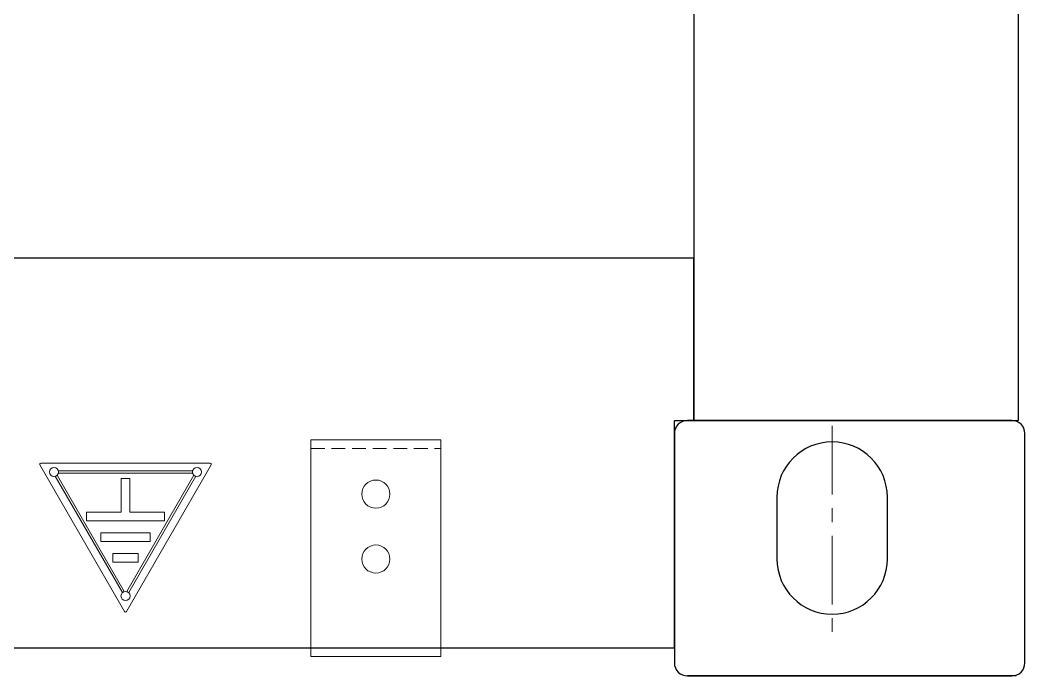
# Model space of a CAD drawing. Header units: millimetres. Extents: x 0 to 87554, y -20854 to 20404.
# Drawn here: x 16705.7 to 17170.1, y 13516.9 to 13819.9 of the extents above; entities that cross this region are included whole.
import ezdxf

# ---------------------------------------------------------------- set-up
doc = ezdxf.new("R2010")
doc.units = ezdxf.units.MM
doc.linetypes.add('CENTER', pattern=[50.8, 31.75, -6.35, 6.35, -6.35])
doc.linetypes.add('HIDDEN', pattern=[9.525, 6.35, -3.175])
doc.layers.get('0').update_dxf_attribs({"lineweight": 15})
for name, color, linetype, lineweight in [('AM_0', 7, 'Continuous', 30), ('AM_7N', 4, 'CENTER', 15), ('THICK', 7, 'Continuous', 0)]:
    doc.layers.add(name, color=color, linetype=linetype, lineweight=lineweight)

# ---------------------------------------------------------------- blocks, each defined once
blk = doc.blocks.new('EY5TYU56Y5R4')
at = {"color": 6, "lineweight": 13}
blk.add_lwpolyline([(-62562.01, -56216.34), (-62562.01, -56116.34), (-62622.01, -56116.34), (-62622.01, -56216.34)], close=True, dxfattribs=at)
at = {"color": 6, "linetype": 'HIDDEN', "lineweight": 13}
blk.add_lwpolyline([(-62562.01, -56212.34), (-62562.01, -56120.34), (-62622.01, -56120.34), (-62622.01, -56212.34)], close=True, dxfattribs=at)
at = {"color": 6, "lineweight": 13}
for centre in [(-62592.01, -56141.34), (-62592.01, -56171.34)]:
    blk.add_circle(centre, 6.5, dxfattribs=at)
blk = doc.blocks.new('EY5IU78I87UI786')
at = {"color": 2}
for p, q in [((872260.31, -72846.13), (872299.44, -72913.91)), ((872339.01, -72845.38), (872260.74, -72845.38)), ((872330.91, -72848.88), (872268.85, -72848.88)), ((872300.31, -72913.91), (872339.44, -72846.13)), ((872267.39, -72851.39), (872298.42, -72905.15)), ((872299.29, -72904.65), (872268.26, -72850.9)), ((872268.84, -72849.88), (872330.91, -72849.88)), ((872297.92, -72852.48), (872297.92, -72868.04)), ((872301.84, -72852.48), (872297.92, -72852.48)), ((872331.5, -72850.9), (872300.46, -72904.65)), ((872301.33, -72905.15), (872332.36, -72851.39)), ((872301.84, -72868.04), (872301.84, -72852.48)), ((872281.88, -72868.04), (872281.88, -72871.96)), ((872297.92, -72868.04), (872281.88, -72868.04)), ((872281.88, -72871.96), (872317.88, -72871.96)), ((872317.88, -72868.04), (872301.84, -72868.04)), ((872317.88, -72871.96), (872317.88, -72868.04)), ((872288.51, -72877.56), (872288.51, -72881.48)), ((872311.25, -72877.56), (872288.51, -72877.56)), ((872288.51, -72881.48), (872311.25, -72881.48)), ((872311.25, -72881.48), (872311.25, -72877.56)), ((872294.06, -72887.08), (872294.06, -72891)), ((872305.7, -72887.08), (872294.06, -72887.08)), ((872294.06, -72891), (872305.7, -72891)), ((872305.7, -72891), (872305.7, -72887.08))]:
    blk.add_line(p, q, dxfattribs=at)
for centre in [(872266.81, -72849.38), (872332.95, -72849.38), (872299.88, -72906.67)]:
    blk.add_circle(centre, 2.1, dxfattribs=at)
for centre, start, end in [((872260.74, -72845.88), 90, 210), ((872339.01, -72845.88), 330, 90), ((872299.88, -72913.66), 210, 330)]:
    blk.add_arc(centre, 0.5, start, end, dxfattribs=at)

msp = doc.modelspace()

# ---------------------------------------------------------------- linework, layer by layer
at = {"layer": 'AM_0'}
msp.add_line((17166.098, 13516.853), (17014.108, 13516.853), dxfattribs=at)
for points in [[(17015.102, 13634.853), (17167.102, 13634.853), (17167.102, 16294.853), (17015.102, 16294.853)], [(17017.102, 16294.853), (17017.102, 13634.853)]]:
    msp.add_lwpolyline(points, dxfattribs=at)
for points in [[(17164.102, 13634.853), (17014.108, 13634.853, 0.4142136), (17008.102, 13628.847), (17008.102, 13522.859, 0.4142136), (17014.108, 13516.853), (17164.096, 13516.853, 0.4142136), (17170.102, 13522.859), (17170.102, 13628.853, 0.4142138)], [(17106.539, 13599.435, 1), (17055.488, 13599.435), (17055.488, 13570.907, 1), (17106.539, 13570.907)]]:
    msp.add_lwpolyline(points, format="xyb", close=True, dxfattribs=at)
at = {"layer": 'AM_7N'}
msp.add_line((17081.013, 13632.393), (17081.013, 13532.293), dxfattribs=at)
at = {"layer": 'THICK', "lineweight": -3}
msp.add_lwpolyline([(17008.102, 13634.853), (17017.102, 13634.853), (17017.102, 13709.853), (14885.102, 13709.853), (14885.102, 13634.853), (14894.102, 13634.853), (14894.102, 13529.853), (17008.102, 13529.853)], close=True, dxfattribs=at)

# ---------------------------------------------------------------- block references
at = {"lineweight": -3, "xscale": -1}
msp.add_blockref('EY5TYU56Y5R4', (-45721.905, 69742.188), dxfattribs=at)
at = {"layer": 'THICK', "lineweight": -3, "xscale": -1}
msp.add_blockref('EY5IU78I87UI786', (889054.288, 86460.475), dxfattribs=at)

doc.saveas('drawing.dxf')
